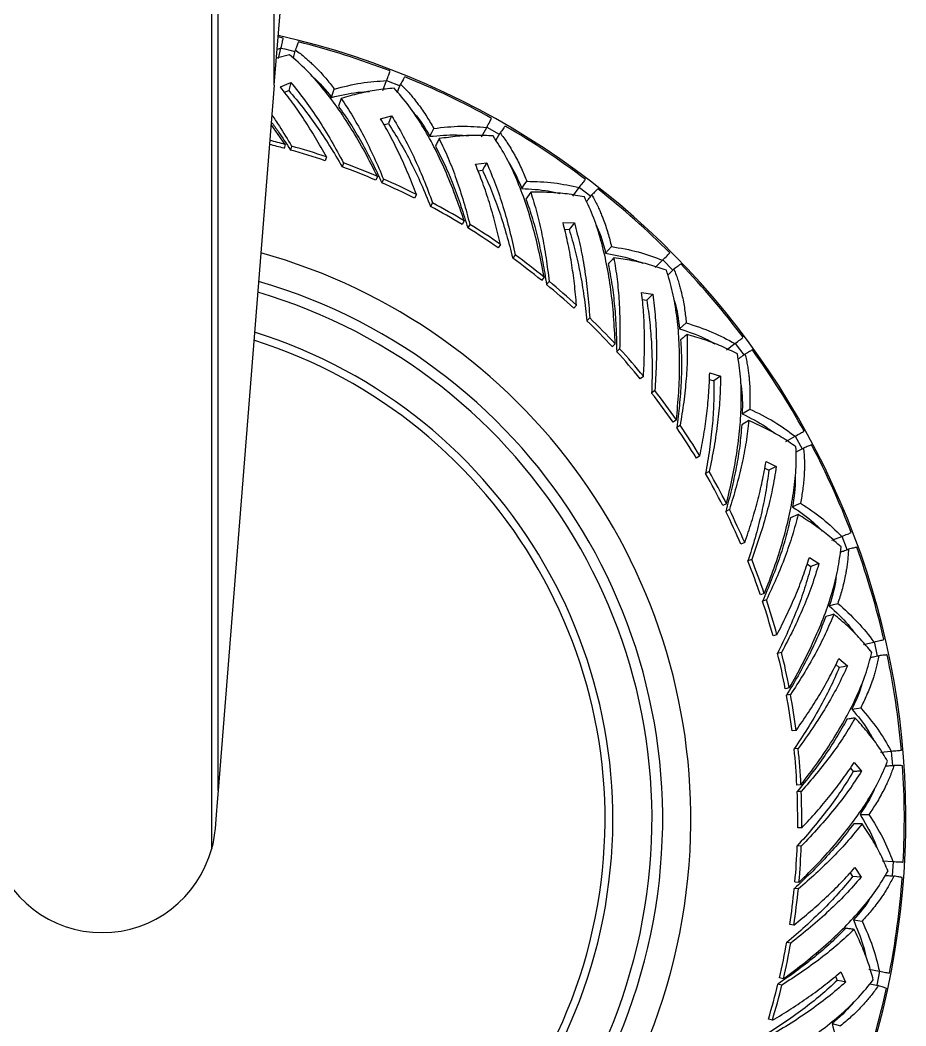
# Model space of a CAD drawing. Header units: millimetres. Extents: x 0 to 597, y 0 to 420.
# Drawn here: x 418.37 to 431.41, y 248.71 to 263.53 of the extents above; entities that cross this region are included whole.
import ezdxf

# ---------------------------------------------------------------- set-up
doc = ezdxf.new("R2010")
doc.units = ezdxf.units.MM

msp = doc.modelspace()

# ---------------------------------------------------------------- linework, layer by layer
at = {"color": 7, "linetype": 'Continuous', "lineweight": 25}
for p, q in [((421.186, 251.329), (421.186, 265.421)), ((421.28, 252.179), (421.28, 265.421)), ((422.107, 262.571), (422.107, 265.421)), ((422.107, 262.571), (422.202, 263.755)), ((422.24, 263.261), (422.164, 263.279)), ((422.15, 263.099), (422.206, 263.113)), ((422.17, 262.961), (422.206, 263.113)), ((422.331, 263.018), (422.139, 262.969)), ((423.705, 262.49), (423.761, 262.636)), ((423.762, 262.639), (423.959, 262.561)), ((422.107, 262.571), (421.28, 252.179)), ((422.197, 262.545), (422.351, 262.61)), ((422.258, 262.465), (422.32, 262.489)), ((423.092, 262.375), (423.053, 262.258)), ((423.673, 262.075), (423.834, 262.118)), ((422.268, 261.697), (422.061, 261.99)), ((423.722, 261.987), (423.787, 262.003)), ((425.159, 261.811), (425.235, 261.947)), ((425.236, 261.951), (425.421, 261.846)), ((422.268, 261.697), (422.252, 261.639)), ((422.362, 261.671), (422.346, 261.614)), ((422.874, 261.513), (422.855, 261.456)), ((423.127, 261.423), (423.106, 261.367)), ((425.07, 261.404), (425.235, 261.424)), ((425.106, 261.31), (425.172, 261.317)), ((423.626, 261.225), (423.602, 261.17)), ((423.715, 261.187), (423.691, 261.132)), ((426.504, 260.936), (426.598, 261.06)), ((426.6, 261.063), (426.768, 260.934)), ((424.2, 260.958), (424.173, 260.905)), ((425.883, 260.994), (425.813, 260.892)), ((424.438, 260.835), (424.41, 260.782)), ((424.904, 260.569), (424.873, 260.518)), ((424.987, 260.519), (424.956, 260.468)), ((426.359, 260.545), (426.526, 260.542)), ((426.382, 260.448), (426.449, 260.444)), ((425.436, 260.225), (425.402, 260.176)), ((426.986, 260.096), (427.072, 260.193)), ((425.655, 260.07), (425.619, 260.021)), ((427.714, 259.882), (427.825, 259.992)), ((427.827, 259.995), (427.976, 259.844)), ((426.079, 259.742), (426.041, 259.695)), ((426.154, 259.68), (426.116, 259.634)), ((427.516, 259.515), (427.681, 259.489)), ((427.526, 259.415), (427.591, 259.403)), ((426.558, 259.327), (426.517, 259.283)), ((426.753, 259.142), (426.711, 259.099)), ((427.127, 258.759), (427.084, 258.718)), ((427.193, 258.687), (427.149, 258.647)), ((428.766, 258.67), (428.891, 258.764)), ((428.894, 258.766), (429.02, 258.596)), ((427.544, 258.281), (427.497, 258.243)), ((428.515, 258.234), (428.578, 258.213)), ((428.519, 258.334), (428.679, 258.285)), ((427.711, 258.071), (427.664, 258.035)), ((428.029, 257.639), (427.98, 257.605)), ((429.095, 257.629), (428.991, 257.565)), ((428.084, 257.559), (428.034, 257.526)), ((429.639, 257.323), (429.776, 257.399)), ((429.779, 257.401), (429.88, 257.214)), ((428.375, 257.108), (428.323, 257.077)), ((429.348, 257.025), (429.499, 256.955)), ((428.511, 256.878), (428.459, 256.848)), ((429.329, 256.927), (429.389, 256.897)), ((429.499, 256.955), (429.389, 256.897)), ((428.766, 256.405), (428.712, 256.378)), ((428.809, 256.319), (428.755, 256.292)), ((429.82, 256.247), (429.708, 256.198)), ((429.034, 255.832), (428.979, 255.808)), ((430.316, 255.868), (430.462, 255.924)), ((429.137, 255.584), (429.081, 255.562)), ((429.986, 255.614), (430.126, 255.523)), ((430.126, 255.523), (430.009, 255.481)), ((429.954, 255.519), (430.009, 255.481)), ((429.323, 255.081), (429.267, 255.062)), ((429.354, 254.989), (429.297, 254.97)), ((429.509, 254.475), (429.452, 254.46)), ((430.784, 254.333), (430.936, 254.368)), ((429.577, 254.216), (429.519, 254.201)), ((430.422, 254.127), (430.548, 254.018)), ((430.377, 254.038), (430.426, 253.993)), ((429.691, 253.692), (429.633, 253.68)), ((429.709, 253.596), (429.65, 253.586)), ((429.791, 253.066), (429.732, 253.059)), ((429.822, 252.8), (429.762, 252.794)), ((431.034, 252.748), (431.19, 252.762)), ((430.647, 252.594), (430.756, 252.468)), ((430.59, 252.512), (430.632, 252.46)), ((429.863, 252.265), (429.803, 252.262)), ((429.867, 252.168), (429.807, 252.165)), ((429.874, 251.631), (429.815, 251.632)), ((429.868, 251.363), (429.808, 251.366)), ((431.061, 251.144), (431.217, 251.135)), ((431.22, 251.135), (431.207, 250.923)), ((430.588, 250.971), (430.623, 250.915)), ((430.656, 251.045), (430.747, 250.905)), ((429.833, 250.828), (429.774, 250.833)), ((429.824, 250.731), (429.765, 250.737)), ((429.757, 250.199), (429.698, 250.208)), ((429.713, 249.934), (429.654, 249.945)), ((430.449, 249.51), (430.52, 249.359)), ((430.864, 249.551), (431.017, 249.521)), ((431.021, 249.52), (430.978, 249.313)), ((429.582, 249.315), (429.524, 249.329)), ((429.605, 249.409), (429.546, 249.423)), ((430.372, 249.446), (430.398, 249.385)), ((429.442, 248.797), (429.384, 248.814)), ((430.32, 248.75), (430.446, 248.715))]:
    msp.add_line(p, q, dxfattribs=at)
at = {"color": 7, "linetype": 'Continuous', "lineweight": 25, "flags": 128}
for points in [[(422.206, 263.116), (422.263, 263.103), (422.412, 263.067)], [(422.351, 262.61), (422.335, 262.549), (422.32, 262.489)], [(422.952, 262.389), (422.972, 262.451), (422.991, 262.513)], [(423.921, 262.466), (423.938, 262.51), (423.968, 262.583)], [(423.834, 262.118), (423.811, 262.06), (423.787, 262.003)], [(424.399, 261.816), (424.427, 261.874), (424.456, 261.933)], [(425.369, 261.757), (425.393, 261.797), (425.432, 261.866)], [(425.235, 261.424), (425.204, 261.37), (425.172, 261.317)], [(425.753, 261.046), (425.789, 261.1), (425.825, 261.155)], [(426.526, 260.542), (426.487, 260.493), (426.449, 260.444)], [(427.902, 259.772), (427.935, 259.805), (427.992, 259.86)], [(427.681, 259.489), (427.636, 259.446), (427.591, 259.403)], [(428.074, 258.983), (428.124, 259.025), (428.174, 259.068)], [(428.679, 258.285), (428.628, 258.249), (428.578, 258.213)], [(428.998, 257.73), (429.053, 257.765), (429.108, 257.8)], [(429.789, 257.166), (429.83, 257.188), (429.9, 257.225)], [(429.738, 256.36), (429.797, 256.387), (429.856, 256.414)], [(430.466, 255.926), (430.527, 255.762), (430.539, 255.727)], [(430.28, 254.901), (430.342, 254.919), (430.405, 254.938)], [(430.346, 254.777), (430.287, 254.761), (430.227, 254.744)], [(430.94, 254.369), (430.966, 254.256), (430.986, 254.162)], [(430.548, 254.018), (430.487, 254.005), (430.426, 253.993)], [(430.613, 253.38), (430.678, 253.39), (430.742, 253.399)], [(431.193, 252.762), (431.198, 252.704), (431.21, 252.551)], [(421.28, 252.179), (421.266, 252.01), (421.252, 251.824), (421.236, 251.622)], [(430.732, 251.828), (430.797, 251.829), (430.862, 251.829)], [(430.762, 251.691), (430.7, 251.691), (430.639, 251.692)], [(430.747, 250.905), (430.685, 250.91), (430.623, 250.915)], [(430.634, 250.275), (430.698, 250.266), (430.763, 250.257)], [(430.52, 249.359), (430.459, 249.372), (430.398, 249.385)], [(430.878, 249.334), (430.924, 249.324), (431.001, 249.308)]]:
    msp.add_lwpolyline(points, dxfattribs=at)
at = {"color": 7, "linetype": 'Continuous', "lineweight": 25}
for radius, start, end in [(11.833, 176.9553, 77.3499), (11.811, 68.9553, 75.8443), (11.811, 60.9553, 67.8443), (11.811, 52.9553, 59.8443), (10.301, 74.8395, 76.1355), (10.241, 74.8395, 76.0806), (10.241, 71.3153, 74.2991), (10.301, 71.3153, 74.2991), (10.241, 66.8395, 69.8234), (10.301, 66.8395, 69.8234), (10.301, 63.3153, 66.2991), (10.241, 63.3153, 66.2991), (11.811, 44.9553, 51.8443), (10.241, 58.8395, 61.8234), (10.301, 58.8395, 61.8234), (10.241, 55.3153, 58.2991), (10.301, 55.3153, 58.2991), (8.667, 105.6409, 356.9553), (8.667, 356.9553, 74.3591), (10.241, 50.8395, 53.8234), (10.301, 50.8395, 53.8234), (11.811, 36.9553, 43.8443), (8.252, 176.9553, 73.794), (10.301, 47.3153, 50.2991), (10.241, 47.3153, 50.2991), (8.095, 176.9553, 73.565), (10.241, 42.8395, 45.8234), (10.301, 42.8395, 45.8234), (7.518, 176.9553, 72.6384), (7.403, 176.9553, 72.4351), (10.241, 39.3153, 42.2991), (10.301, 39.3153, 42.2991), (11.811, 28.9553, 35.8443), (10.301, 34.8395, 37.8234), (10.241, 34.8395, 37.8234), (10.241, 31.3153, 34.2991), (10.301, 31.3153, 34.2991), (11.811, 20.9553, 27.8443), (10.301, 26.8395, 29.8234), (10.241, 26.8395, 29.8234), (10.241, 23.3153, 26.2991), (10.301, 23.3153, 26.2991), (11.811, 12.9553, 19.8443), (10.241, 18.8395, 21.8234), (10.301, 18.8395, 21.8234), (10.241, 15.3153, 18.2991), (10.301, 15.3153, 18.2991), (10.241, 10.8395, 13.8234), (10.301, 10.8395, 13.8234), (11.811, 4.9553, 11.8443), (10.301, 7.3153, 10.2991), (10.241, 7.3153, 10.2991), (10.241, 2.8395, 5.8234), (10.301, 2.8395, 5.8234), (11.811, 356.9553, 3.8443), (10.241, 359.3153, 2.2991), (10.301, 359.3153, 2.2991), (1.667, 194.7911, 345.2089), (10.241, 354.8395, 357.8234), (10.301, 354.8395, 357.8234), (11.811, 348.9553, 355.8443), (10.241, 351.3153, 354.2991), (10.301, 351.3153, 354.2991), (10.241, 346.8395, 349.8234), (10.301, 346.8395, 349.8234), (10.241, 343.3153, 346.2991), (10.301, 343.3153, 346.2991), (11.811, 340.9553, 347.8443)]:
    msp.add_arc((419.574, 251.755), radius, start, end, dxfattribs=at)
for points, knots in [([(422.206, 263.113), (422.213, 263.146), (422.229, 263.211), (422.236, 263.245), (422.24, 263.261)], [0, 0, 0, 0, 0.498256, 1, 1, 1, 1]), ([(422.388, 262.967), (422.391, 262.982), (422.402, 263.023), (422.412, 263.063), (422.418, 263.089)], [0, 0, 0, 0, 0.372282, 1, 1, 1, 1]), ([(422.463, 263.207), (422.458, 263.194), (422.447, 263.166), (422.428, 263.115), (422.418, 263.089)], [0, 0, 0, 0, 0.5003673, 1, 1, 1, 1]), ([(422.418, 263.089), (422.443, 263.071), (422.49, 263.036), (422.557, 262.981), (422.616, 262.929), (422.669, 262.88), (422.752, 262.798), (422.861, 262.68), (422.95, 262.567), (422.991, 262.513)], [0, 0, 0, 0, 0.120104, 0.230144, 0.330171, 0.420239, 0.5004, 0.764721, 1, 1, 1, 1]), ([(423.626, 261.225), (423.565, 261.347), (423.442, 261.59), (423.244, 261.932), (423.035, 262.25), (422.815, 262.538), (422.582, 262.801), (422.415, 262.945), (422.331, 263.018)], [0, 0, 0, 0, 0.16604, 0.333055, 0.499182, 0.663302, 0.828993, 1, 1, 1, 1]), ([(422.653, 262.711), (422.661, 262.705), (422.768, 262.618), (422.864, 262.499), (422.952, 262.389)], [0, 0, 0, 0, 0.073594, 1, 1, 1, 1]), ([(422.991, 262.513), (423.124, 262.547), (423.388, 262.614), (423.637, 262.629), (423.761, 262.636)], [0, 0, 0, 0, 0.499578, 1, 1, 1, 1]), ([(423.761, 262.636), (423.773, 262.667), (423.797, 262.73), (423.809, 262.762), (423.816, 262.778)], [0, 0, 0, 0, 0.498257, 1, 1, 1, 1]), ([(424.028, 262.694), (424.021, 262.681), (424.008, 262.655), (423.981, 262.607), (423.968, 262.583)], [0, 0, 0, 0, 0.5003701, 1, 1, 1, 1]), ([(422.874, 261.513), (422.822, 261.607), (422.717, 261.795), (422.55, 262.061), (422.378, 262.314), (422.257, 262.468), (422.197, 262.545)], [0, 0, 0, 0, 0.249912, 0.499814, 0.74999, 1, 1, 1, 1]), ([(422.32, 262.489), (422.392, 262.406), (422.532, 262.242), (422.732, 261.967), (422.924, 261.678), (423.046, 261.471), (423.106, 261.367)], [0, 0, 0, 0, 0.255035, 0.499995, 0.749998, 1, 1, 1, 1]), ([(422.351, 262.61), (422.422, 262.522), (422.562, 262.349), (422.76, 262.058), (422.949, 261.752), (423.068, 261.533), (423.127, 261.423)], [0, 0, 0, 0, 0.255314, 0.500298, 0.750159, 1, 1, 1, 1]), ([(423.872, 262.525), (423.786, 262.517), (423.617, 262.501), (423.356, 262.45), (423.179, 262.4), (423.092, 262.375)], [0, 0, 0, 0, 0.339373, 0.672331, 1, 1, 1, 1]), ([(424.904, 260.569), (424.861, 260.698), (424.773, 260.956), (424.624, 261.322), (424.462, 261.666), (424.284, 261.982), (424.09, 262.275), (423.945, 262.441), (423.872, 262.525)], [0, 0, 0, 0, 0.16604, 0.333057, 0.499185, 0.663302, 0.828996, 1, 1, 1, 1]), ([(423.968, 262.583), (423.99, 262.561), (424.032, 262.52), (424.09, 262.457), (424.142, 262.397), (424.187, 262.341), (424.258, 262.248), (424.35, 262.116), (424.422, 261.992), (424.456, 261.933)], [0, 0, 0, 0, 0.120103, 0.230142, 0.330168, 0.420237, 0.500396, 0.764722, 1, 1, 1, 1]), ([(422.952, 262.389), (423.082, 262.42), (423.273, 262.465), (423.453, 262.474), (423.511, 262.476)], [0, 0, 0, 0, 0.677842, 1, 1, 1, 1]), ([(423.092, 262.375), (423.15, 262.287), (423.266, 262.112), (423.427, 261.818), (423.578, 261.511), (423.67, 261.293), (423.715, 261.187)], [0, 0, 0, 0, 0.250632, 0.50017, 0.755314, 1, 1, 1, 1]), ([(423.053, 262.258), (423.112, 262.175), (423.229, 262.008), (423.393, 261.73), (423.548, 261.439), (423.644, 261.233), (423.691, 261.132)], [0, 0, 0, 0, 0.2504466, 0.4999984, 0.7552565, 1, 1, 1, 1]), ([(422.072, 262.128), (422.109, 262.075), (422.209, 261.929), (422.303, 261.771), (422.362, 261.671)], [0, 0, 0, 0, 0.3685591, 1, 1, 1, 1]), ([(424.2, 260.958), (424.161, 261.059), (424.083, 261.26), (423.956, 261.546), (423.82, 261.821), (423.722, 261.99), (423.673, 262.075)], [0, 0, 0, 0, 0.249918, 0.499812, 0.749984, 1, 1, 1, 1]), ([(423.834, 262.118), (423.893, 262.02), (424.008, 261.83), (424.163, 261.514), (424.308, 261.185), (424.395, 260.952), (424.438, 260.835)], [0, 0, 0, 0, 0.255316, 0.500305, 0.750165, 1, 1, 1, 1]), ([(424.148, 262.176), (424.155, 262.169), (424.249, 262.068), (424.327, 261.937), (424.399, 261.816)], [0, 0, 0, 0, 0.073594, 1, 1, 1, 1]), ([(425.235, 261.947), (425.251, 261.977), (425.284, 262.036), (425.3, 262.066), (425.308, 262.081)], [0, 0, 0, 0, 0.498252, 1, 1, 1, 1]), ([(422.064, 262.027), (422.097, 261.982), (422.194, 261.85), (422.285, 261.708), (422.346, 261.614)], [0, 0, 0, 0, 0.341851, 1, 1, 1, 1]), ([(423.787, 262.003), (423.846, 261.91), (423.963, 261.728), (424.123, 261.428), (424.272, 261.115), (424.364, 260.893), (424.41, 260.782)], [0, 0, 0, 0, 0.255033, 0.499997, 0.750002, 1, 1, 1, 1]), ([(424.456, 261.933), (424.591, 261.948), (424.862, 261.977), (425.11, 261.957), (425.235, 261.947)], [0, 0, 0, 0, 0.499577, 1, 1, 1, 1]), ([(425.508, 261.967), (425.499, 261.956), (425.481, 261.932), (425.449, 261.888), (425.432, 261.866)], [0, 0, 0, 0, 0.50037, 1, 1, 1, 1]), ([(424.399, 261.816), (424.532, 261.828), (424.728, 261.846), (424.907, 261.829), (424.965, 261.824)], [0, 0, 0, 0, 0.677841, 1, 1, 1, 1]), ([(424.535, 261.782), (424.526, 261.764), (424.508, 261.727), (424.49, 261.69), (424.481, 261.672)], [0, 0, 0, 0, 0.500015, 1, 1, 1, 1]), ([(425.329, 261.822), (425.243, 261.826), (425.074, 261.834), (424.808, 261.82), (424.626, 261.795), (424.535, 261.782)], [0, 0, 0, 0, 0.339375, 0.672337, 1, 1, 1, 1]), ([(424.535, 261.782), (424.581, 261.687), (424.671, 261.497), (424.79, 261.184), (424.897, 260.859), (424.957, 260.631), (424.987, 260.519)], [0, 0, 0, 0, 0.250638, 0.500168, 0.755314, 1, 1, 1, 1]), ([(426.079, 259.742), (426.054, 259.875), (426.003, 260.143), (425.907, 260.526), (425.794, 260.889), (425.662, 261.227), (425.51, 261.544), (425.39, 261.728), (425.329, 261.822)], [0, 0, 0, 0, 0.166038, 0.333058, 0.499182, 0.663301, 0.828994, 1, 1, 1, 1]), ([(425.432, 261.866), (425.451, 261.842), (425.487, 261.795), (425.536, 261.724), (425.578, 261.658), (425.615, 261.596), (425.673, 261.494), (425.745, 261.351), (425.799, 261.218), (425.825, 261.155)], [0, 0, 0, 0, 0.120103, 0.230142, 0.33017, 0.420235, 0.500398, 0.764727, 1, 1, 1, 1]), ([(424.481, 261.672), (424.527, 261.581), (424.62, 261.4), (424.744, 261.102), (424.857, 260.792), (424.923, 260.574), (424.956, 260.468)], [0, 0, 0, 0, 0.250456, 0.500004, 0.75526, 1, 1, 1, 1]), ([(425.436, 260.225), (425.411, 260.33), (425.362, 260.54), (425.276, 260.841), (425.18, 261.132), (425.106, 261.313), (425.07, 261.404)], [0, 0, 0, 0, 0.249913, 0.499816, 0.749981, 1, 1, 1, 1]), ([(425.172, 261.317), (425.218, 261.217), (425.308, 261.02), (425.425, 260.701), (425.529, 260.37), (425.589, 260.138), (425.619, 260.021)], [0, 0, 0, 0, 0.255038, 0.499997, 0.749996, 1, 1, 1, 1]), ([(425.235, 261.424), (425.28, 261.319), (425.367, 261.115), (425.477, 260.781), (425.574, 260.435), (425.628, 260.191), (425.655, 260.07)], [0, 0, 0, 0, 0.255316, 0.500299, 0.750156, 1, 1, 1, 1]), ([(425.554, 261.438), (425.56, 261.43), (425.639, 261.316), (425.698, 261.176), (425.753, 261.046)], [0, 0, 0, 0, 0.073606, 1, 1, 1, 1]), ([(425.825, 261.155), (425.961, 261.15), (426.234, 261.142), (426.476, 261.088), (426.598, 261.06)], [0, 0, 0, 0, 0.499579, 1, 1, 1, 1]), ([(426.598, 261.06), (426.618, 261.087), (426.659, 261.141), (426.679, 261.168), (426.69, 261.182)], [0, 0, 0, 0, 0.498254, 1, 1, 1, 1]), ([(425.753, 261.046), (425.886, 261.04), (426.082, 261.03), (426.257, 260.989), (426.314, 260.976)], [0, 0, 0, 0, 0.677841, 1, 1, 1, 1]), ([(426.871, 261.042), (426.861, 261.032), (426.84, 261.011), (426.802, 260.972), (426.782, 260.952)], [0, 0, 0, 0, 0.500373, 1, 1, 1, 1]), ([(425.813, 260.892), (425.847, 260.796), (425.913, 260.604), (425.995, 260.291), (426.063, 259.968), (426.099, 259.744), (426.116, 259.634)], [0, 0, 0, 0, 0.250447, 0.499991, 0.755247, 1, 1, 1, 1]), ([(425.883, 260.994), (425.914, 260.894), (425.977, 260.693), (426.051, 260.367), (426.112, 260.03), (426.14, 259.795), (426.154, 259.68)], [0, 0, 0, 0, 0.250634, 0.500178, 0.755309, 1, 1, 1, 1]), ([(426.674, 260.923), (426.59, 260.939), (426.423, 260.971), (426.158, 260.993), (425.974, 260.994), (425.883, 260.994)], [0, 0, 0, 0, 0.339377, 0.672336, 1, 1, 1, 1]), ([(427.127, 258.759), (427.121, 258.895), (427.108, 259.167), (427.066, 259.559), (427.005, 259.935), (426.921, 260.288), (426.815, 260.622), (426.721, 260.822), (426.674, 260.923)], [0, 0, 0, 0, 0.166041, 0.333058, 0.499183, 0.663301, 0.828995, 1, 1, 1, 1]), ([(426.705, 260.853), (426.714, 260.865), (426.74, 260.898), (426.766, 260.931), (426.782, 260.952)], [0, 0, 0, 0, 0.372279, 1, 1, 1, 1]), ([(426.782, 260.952), (426.798, 260.926), (426.827, 260.874), (426.865, 260.798), (426.898, 260.726), (426.926, 260.659), (426.969, 260.55), (427.021, 260.399), (427.056, 260.259), (427.072, 260.193)], [0, 0, 0, 0, 0.120103, 0.230142, 0.330177, 0.420243, 0.500397, 0.764727, 1, 1, 1, 1]), ([(426.558, 259.327), (426.548, 259.434), (426.529, 259.649), (426.485, 259.959), (426.43, 260.261), (426.383, 260.45), (426.359, 260.545)], [0, 0, 0, 0, 0.249916, 0.499815, 0.749981, 1, 1, 1, 1]), ([(426.449, 260.444), (426.48, 260.339), (426.542, 260.132), (426.613, 259.8), (426.671, 259.458), (426.697, 259.219), (426.711, 259.099)], [0, 0, 0, 0, 0.255035, 0.49999, 0.749996, 1, 1, 1, 1]), ([(426.526, 260.542), (426.555, 260.432), (426.613, 260.217), (426.676, 259.871), (426.724, 259.515), (426.743, 259.267), (426.753, 259.142)], [0, 0, 0, 0, 0.255312, 0.5003, 0.75016, 1, 1, 1, 1]), ([(426.843, 260.511), (426.848, 260.502), (426.911, 260.379), (426.95, 260.232), (426.986, 260.096)], [0, 0, 0, 0, 0.073592, 1, 1, 1, 1]), ([(427.072, 260.193), (427.206, 260.17), (427.475, 260.123), (427.708, 260.036), (427.825, 259.992)], [0, 0, 0, 0, 0.4995777, 1, 1, 1, 1]), ([(426.986, 260.096), (427.116, 260.071), (427.309, 260.034), (427.478, 259.969), (427.532, 259.948)], [0, 0, 0, 0, 0.6778381, 1, 1, 1, 1]), ([(427.107, 260.026), (427.093, 260.011), (427.066, 259.981), (427.038, 259.95), (427.024, 259.935)], [0, 0, 0, 0, 0.500003, 1, 1, 1, 1]), ([(427.107, 260.026), (427.125, 259.922), (427.159, 259.715), (427.187, 259.381), (427.2, 259.039), (427.195, 258.803), (427.193, 258.687)], [0, 0, 0, 0, 0.2506413, 0.5001754, 0.7553108, 1, 1, 1, 1]), ([(427.881, 259.846), (427.8, 259.873), (427.639, 259.928), (427.38, 259.987), (427.198, 260.013), (427.107, 260.026)], [0, 0, 0, 0, 0.339376, 0.672332, 1, 1, 1, 1]), ([(427.825, 259.992), (427.849, 260.016), (427.896, 260.064), (427.92, 260.088), (427.933, 260.1)], [0, 0, 0, 0, 0.498254, 1, 1, 1, 1]), ([(427.024, 259.935), (427.044, 259.835), (427.083, 259.635), (427.12, 259.314), (427.143, 258.985), (427.147, 258.758), (427.149, 258.647)], [0, 0, 0, 0, 0.250453, 0.499997, 0.755252, 1, 1, 1, 1]), ([(428.029, 257.639), (428.041, 257.775), (428.067, 258.046), (428.079, 258.441), (428.071, 258.821), (428.037, 259.182), (427.979, 259.528), (427.914, 259.739), (427.881, 259.846)], [0, 0, 0, 0, 0.166042, 0.333057, 0.499186, 0.663303, 0.828995, 1, 1, 1, 1]), ([(428.093, 259.936), (428.081, 259.927), (428.058, 259.91), (428.014, 259.876), (427.992, 259.86)], [0, 0, 0, 0, 0.500371, 1, 1, 1, 1]), ([(427.992, 259.86), (428.004, 259.831), (428.025, 259.776), (428.053, 259.695), (428.075, 259.619), (428.094, 259.55), (428.121, 259.435), (428.151, 259.278), (428.166, 259.135), (428.174, 259.068)], [0, 0, 0, 0, 0.120104, 0.230144, 0.330176, 0.420237, 0.500405, 0.764722, 1, 1, 1, 1]), ([(427.544, 258.281), (427.549, 258.389), (427.56, 258.604), (427.56, 258.918), (427.548, 259.224), (427.527, 259.418), (427.516, 259.515)], [0, 0, 0, 0, 0.249923, 0.499821, 0.74999, 1, 1, 1, 1]), ([(427.591, 259.403), (427.608, 259.294), (427.64, 259.081), (427.664, 258.742), (427.674, 258.395), (427.667, 258.155), (427.664, 258.035)], [0, 0, 0, 0, 0.255039, 0.499998, 0.75, 1, 1, 1, 1]), ([(427.681, 259.489), (427.695, 259.376), (427.722, 259.155), (427.736, 258.804), (427.734, 258.445), (427.719, 258.196), (427.711, 258.071)], [0, 0, 0, 0, 0.255317, 0.5003, 0.750157, 1, 1, 1, 1]), ([(427.991, 259.415), (427.995, 259.405), (428.04, 259.274), (428.058, 259.123), (428.074, 258.983)], [0, 0, 0, 0, 0.07359, 1, 1, 1, 1]), ([(428.074, 258.983), (428.2, 258.94), (428.386, 258.877), (428.544, 258.789), (428.595, 258.761)], [0, 0, 0, 0, 0.67784, 1, 1, 1, 1]), ([(428.174, 259.068), (428.303, 259.026), (428.563, 258.942), (428.782, 258.823), (428.891, 258.764)], [0, 0, 0, 0, 0.4995782, 1, 1, 1, 1]), ([(428.09, 258.819), (428.096, 258.717), (428.107, 258.514), (428.099, 258.191), (428.076, 257.862), (428.048, 257.636), (428.034, 257.526)], [0, 0, 0, 0, 0.250453, 0.499996, 0.755251, 1, 1, 1, 1]), ([(428.185, 258.897), (428.188, 258.792), (428.193, 258.582), (428.174, 258.248), (428.14, 257.907), (428.102, 257.674), (428.084, 257.559)], [0, 0, 0, 0, 0.250636, 0.500178, 0.755307, 1, 1, 1, 1]), ([(428.185, 258.897), (428.169, 258.884), (428.138, 258.858), (428.106, 258.832), (428.09, 258.819)], [0, 0, 0, 0, 0.500006, 1, 1, 1, 1]), ([(428.926, 258.611), (428.849, 258.65), (428.698, 258.726), (428.449, 258.821), (428.273, 258.872), (428.185, 258.897)], [0, 0, 0, 0, 0.339376, 0.672335, 1, 1, 1, 1]), ([(428.891, 258.764), (428.918, 258.784), (428.972, 258.825), (428.999, 258.845), (429.013, 258.855)], [0, 0, 0, 0, 0.498255, 1, 1, 1, 1]), ([(429.149, 258.671), (429.136, 258.664), (429.11, 258.65), (429.062, 258.623), (429.038, 258.609)], [0, 0, 0, 0, 0.500367, 1, 1, 1, 1]), ([(428.766, 256.405), (428.797, 256.538), (428.86, 256.803), (428.927, 257.192), (428.971, 257.57), (428.988, 257.932), (428.979, 258.283), (428.944, 258.5), (428.926, 258.611)], [0, 0, 0, 0, 0.16604, 0.333057, 0.499187, 0.663302, 0.828992, 1, 1, 1, 1]), ([(428.936, 258.535), (428.949, 258.544), (428.983, 258.569), (429.017, 258.594), (429.038, 258.609)], [0, 0, 0, 0, 0.372351, 1, 1, 1, 1]), ([(429.038, 258.609), (429.046, 258.579), (429.059, 258.522), (429.075, 258.438), (429.087, 258.36), (429.096, 258.288), (429.107, 258.171), (429.115, 258.011), (429.11, 257.867), (429.108, 257.8)], [0, 0, 0, 0, 0.120098, 0.230143, 0.330167, 0.420238, 0.500402, 0.764723, 1, 1, 1, 1]), ([(428.375, 257.108), (428.395, 257.214), (428.435, 257.426), (428.479, 257.737), (428.509, 258.041), (428.516, 258.237), (428.519, 258.334)], [0, 0, 0, 0, 0.249916, 0.499822, 0.749986, 1, 1, 1, 1]), ([(428.578, 258.213), (428.579, 258.103), (428.581, 257.887), (428.558, 257.548), (428.519, 257.203), (428.479, 256.966), (428.459, 256.848)], [0, 0, 0, 0, 0.2550347, 0.4999936, 0.750002, 1, 1, 1, 1]), ([(428.679, 258.285), (428.677, 258.172), (428.673, 257.949), (428.638, 257.599), (428.586, 257.244), (428.536, 257), (428.511, 256.878)], [0, 0, 0, 0, 0.255316, 0.500302, 0.750156, 1, 1, 1, 1]), ([(428.976, 258.169), (428.978, 258.159), (429.004, 258.023), (429.001, 257.871), (428.998, 257.73)], [0, 0, 0, 0, 0.073594, 1, 1, 1, 1]), ([(429.108, 257.8), (429.23, 257.74), (429.476, 257.621), (429.676, 257.473), (429.776, 257.399)], [0, 0, 0, 0, 0.499573, 1, 1, 1, 1]), ([(429.095, 257.629), (429.083, 257.525), (429.059, 257.316), (428.994, 256.987), (428.912, 256.655), (428.843, 256.429), (428.809, 256.319)], [0, 0, 0, 0, 0.250635, 0.500176, 0.755312, 1, 1, 1, 1]), ([(428.998, 257.73), (429.117, 257.67), (429.292, 257.581), (429.436, 257.472), (429.482, 257.437)], [0, 0, 0, 0, 0.67784, 1, 1, 1, 1]), ([(429.789, 257.243), (429.719, 257.292), (429.579, 257.388), (429.346, 257.517), (429.179, 257.592), (429.095, 257.629)], [0, 0, 0, 0, 0.3393751, 0.6723346, 1, 1, 1, 1]), ([(428.991, 257.565), (428.982, 257.463), (428.965, 257.26), (428.912, 256.942), (428.843, 256.619), (428.784, 256.399), (428.755, 256.292)], [0, 0, 0, 0, 0.2504538, 0.5000013, 0.7552522, 1, 1, 1, 1]), ([(429.776, 257.399), (429.805, 257.415), (429.864, 257.448), (429.894, 257.464), (429.909, 257.473)], [0, 0, 0, 0, 0.498257, 1, 1, 1, 1]), ([(429.323, 255.081), (429.373, 255.208), (429.472, 255.462), (429.593, 255.837), (429.689, 256.205), (429.757, 256.562), (429.796, 256.91), (429.791, 257.131), (429.789, 257.243)], [0, 0, 0, 0, 0.16604, 0.333055, 0.499184, 0.663299, 0.828993, 1, 1, 1, 1]), ([(429.9, 257.225), (429.903, 257.195), (429.909, 257.136), (429.913, 257.05), (429.914, 256.971), (429.913, 256.899), (429.907, 256.782), (429.893, 256.623), (429.868, 256.481), (429.856, 256.414)], [0, 0, 0, 0, 0.120104, 0.230146, 0.33017, 0.420246, 0.500406, 0.764722, 1, 1, 1, 1]), ([(430.018, 257.271), (430.004, 257.266), (429.977, 257.255), (429.926, 257.235), (429.9, 257.225)], [0, 0, 0, 0, 0.500372, 1, 1, 1, 1]), ([(429.034, 255.832), (429.069, 255.934), (429.138, 256.137), (429.225, 256.439), (429.297, 256.737), (429.331, 256.929), (429.348, 257.025)], [0, 0, 0, 0, 0.2499184, 0.499811, 0.7499859, 1, 1, 1, 1]), ([(429.389, 256.897), (429.375, 256.788), (429.347, 256.574), (429.277, 256.241), (429.19, 255.905), (429.118, 255.676), (429.081, 255.562)], [0, 0, 0, 0, 0.255035, 0.499996, 0.749999, 1, 1, 1, 1]), ([(429.499, 256.955), (429.481, 256.843), (429.447, 256.623), (429.363, 256.281), (429.262, 255.936), (429.179, 255.701), (429.137, 255.584)], [0, 0, 0, 0, 0.255321, 0.500302, 0.750156, 1, 1, 1, 1]), ([(429.777, 256.798), (429.777, 256.788), (429.784, 256.65), (429.76, 256.499), (429.738, 256.36)], [0, 0, 0, 0, 0.073594, 1, 1, 1, 1]), ([(429.856, 256.414), (429.969, 256.338), (430.196, 256.186), (430.373, 256.012), (430.462, 255.924)], [0, 0, 0, 0, 0.4995767, 1, 1, 1, 1]), ([(429.738, 256.36), (429.847, 256.284), (430.008, 256.172), (430.136, 256.044), (430.177, 256.003)], [0, 0, 0, 0, 0.677838, 1, 1, 1, 1]), ([(429.708, 256.198), (429.685, 256.098), (429.64, 255.9), (429.543, 255.592), (429.43, 255.282), (429.341, 255.072), (429.297, 254.97)], [0, 0, 0, 0, 0.250452, 0.500001, 0.755257, 1, 1, 1, 1]), ([(429.82, 256.247), (429.794, 256.145), (429.741, 255.942), (429.631, 255.625), (429.504, 255.308), (429.403, 255.094), (429.354, 254.989)], [0, 0, 0, 0, 0.250635, 0.500168, 0.755306, 1, 1, 1, 1]), ([(430.454, 255.768), (430.391, 255.826), (430.266, 255.941), (430.053, 256.101), (429.898, 256.198), (429.82, 256.247)], [0, 0, 0, 0, 0.339379, 0.672333, 1, 1, 1, 1]), ([(430.462, 255.924), (430.494, 255.936), (430.557, 255.96), (430.588, 255.973), (430.604, 255.979)], [0, 0, 0, 0, 0.498255, 1, 1, 1, 1]), ([(429.691, 253.692), (429.758, 253.81), (429.891, 254.048), (430.063, 254.403), (430.21, 254.754), (430.326, 255.098), (430.414, 255.438), (430.44, 255.656), (430.454, 255.768)], [0, 0, 0, 0, 0.166042, 0.333057, 0.499187, 0.663305, 0.828992, 1, 1, 1, 1]), ([(430.561, 255.735), (430.56, 255.704), (430.557, 255.645), (430.549, 255.56), (430.539, 255.481), (430.528, 255.41), (430.506, 255.295), (430.47, 255.139), (430.426, 255.002), (430.405, 254.938)], [0, 0, 0, 0, 0.120106, 0.230145, 0.330169, 0.420241, 0.500403, 0.764729, 1, 1, 1, 1]), ([(430.443, 255.692), (430.457, 255.697), (430.497, 255.712), (430.536, 255.726), (430.561, 255.735)], [0, 0, 0, 0, 0.372337, 1, 1, 1, 1]), ([(430.684, 255.764), (430.67, 255.761), (430.642, 255.754), (430.588, 255.741), (430.561, 255.735)], [0, 0, 0, 0, 0.5003716, 1, 1, 1, 1]), ([(429.509, 254.475), (429.558, 254.571), (429.655, 254.764), (429.783, 255.05), (429.896, 255.335), (429.956, 255.521), (429.986, 255.614)], [0, 0, 0, 0, 0.249912, 0.49982, 0.749988, 1, 1, 1, 1]), ([(430.126, 255.523), (430.093, 255.414), (430.028, 255.201), (429.898, 254.875), (429.75, 254.547), (429.635, 254.326), (429.577, 254.216)], [0, 0, 0, 0, 0.255314, 0.500298, 0.75016, 1, 1, 1, 1]), ([(430.009, 255.481), (429.98, 255.375), (429.923, 255.167), (429.807, 254.847), (429.674, 254.527), (429.571, 254.31), (429.519, 254.201)], [0, 0, 0, 0, 0.255032, 0.499997, 0.749997, 1, 1, 1, 1]), ([(430.379, 255.329), (430.378, 255.319), (430.366, 255.181), (430.321, 255.036), (430.28, 254.901)], [0, 0, 0, 0, 0.0735803, 1, 1, 1, 1]), ([(430.405, 254.938), (430.506, 254.847), (430.709, 254.665), (430.861, 254.467), (430.936, 254.368)], [0, 0, 0, 0, 0.499576, 1, 1, 1, 1]), ([(430.28, 254.901), (430.377, 254.81), (430.522, 254.677), (430.63, 254.533), (430.665, 254.486)], [0, 0, 0, 0, 0.677839, 1, 1, 1, 1]), ([(430.227, 254.744), (430.191, 254.649), (430.119, 254.459), (429.98, 254.167), (429.825, 253.876), (429.708, 253.681), (429.65, 253.586)], [0, 0, 0, 0, 0.2504498, 0.5000016, 0.7552566, 1, 1, 1, 1]), ([(430.346, 254.777), (430.306, 254.68), (430.225, 254.486), (430.072, 254.188), (429.901, 253.891), (429.772, 253.693), (429.709, 253.596)], [0, 0, 0, 0, 0.25064, 0.500173, 0.755314, 1, 1, 1, 1]), ([(430.906, 254.214), (430.852, 254.281), (430.745, 254.412), (430.556, 254.6), (430.416, 254.718), (430.346, 254.777)], [0, 0, 0, 0, 0.339376, 0.672335, 1, 1, 1, 1]), ([(430.936, 254.368), (430.969, 254.376), (431.035, 254.391), (431.068, 254.399), (431.085, 254.403)], [0, 0, 0, 0, 0.498258, 1, 1, 1, 1]), ([(429.863, 252.265), (429.945, 252.373), (430.11, 252.59), (430.33, 252.918), (430.524, 253.245), (430.687, 253.569), (430.821, 253.893), (430.878, 254.106), (430.906, 254.214)], [0, 0, 0, 0, 0.166043, 0.33306, 0.499189, 0.663302, 0.828996, 1, 1, 1, 1]), ([(429.791, 253.066), (429.853, 253.155), (429.976, 253.331), (430.142, 253.598), (430.294, 253.863), (430.379, 254.039), (430.422, 254.127)], [0, 0, 0, 0, 0.249917, 0.499821, 0.749981, 1, 1, 1, 1]), ([(431.008, 254.167), (431.003, 254.137), (430.992, 254.079), (430.972, 253.995), (430.951, 253.919), (430.93, 253.85), (430.893, 253.739), (430.835, 253.59), (430.772, 253.46), (430.742, 253.399)], [0, 0, 0, 0, 0.120096, 0.230139, 0.330173, 0.420244, 0.500398, 0.764723, 1, 1, 1, 1]), ([(430.885, 254.141), (430.9, 254.144), (430.941, 254.153), (430.982, 254.162), (431.008, 254.167)], [0, 0, 0, 0, 0.372345, 1, 1, 1, 1]), ([(431.134, 254.179), (431.12, 254.177), (431.09, 254.175), (431.036, 254.17), (431.008, 254.167)], [0, 0, 0, 0, 0.50037, 1, 1, 1, 1]), ([(430.426, 253.993), (430.382, 253.891), (430.297, 253.693), (430.138, 253.393), (429.962, 253.094), (429.829, 252.894), (429.762, 252.794)], [0, 0, 0, 0, 0.255032, 0.499995, 0.75, 1, 1, 1, 1]), ([(430.548, 254.018), (430.5, 253.915), (430.406, 253.713), (430.232, 253.408), (430.04, 253.104), (429.895, 252.901), (429.822, 252.8)], [0, 0, 0, 0, 0.25532, 0.500306, 0.750162, 1, 1, 1, 1]), ([(430.772, 253.79), (430.769, 253.78), (430.738, 253.646), (430.673, 253.508), (430.613, 253.38)], [0, 0, 0, 0, 0.073592, 1, 1, 1, 1]), ([(430.613, 253.38), (430.698, 253.277), (430.822, 253.125), (430.909, 252.967), (430.937, 252.916)], [0, 0, 0, 0, 0.677832, 1, 1, 1, 1]), ([(430.742, 253.399), (430.83, 253.295), (431.006, 253.087), (431.128, 252.87), (431.19, 252.762)], [0, 0, 0, 0, 0.499581, 1, 1, 1, 1]), ([(430.54, 253.232), (430.49, 253.143), (430.392, 252.965), (430.214, 252.695), (430.02, 252.428), (429.877, 252.252), (429.807, 252.165)], [0, 0, 0, 0, 0.250446, 0.499997, 0.755254, 1, 1, 1, 1]), ([(430.662, 253.249), (430.608, 253.158), (430.501, 252.977), (430.308, 252.703), (430.098, 252.433), (429.943, 252.255), (429.867, 252.168)], [0, 0, 0, 0, 0.250636, 0.500175, 0.755311, 1, 1, 1, 1]), ([(430.662, 253.249), (430.641, 253.246), (430.601, 253.241), (430.56, 253.235), (430.54, 253.232)], [0, 0, 0, 0, 0.499979, 1, 1, 1, 1]), ([(431.138, 252.613), (431.094, 252.687), (431.006, 252.832), (430.845, 253.044), (430.723, 253.181), (430.662, 253.249)], [0, 0, 0, 0, 0.339375, 0.672335, 1, 1, 1, 1]), ([(431.19, 252.762), (431.223, 252.765), (431.291, 252.77), (431.324, 252.773), (431.341, 252.775)], [0, 0, 0, 0, 0.498255, 1, 1, 1, 1]), ([(429.833, 250.828), (429.93, 250.924), (430.124, 251.115), (430.387, 251.41), (430.625, 251.706), (430.831, 252.005), (431.009, 252.307), (431.095, 252.51), (431.138, 252.613)], [0, 0, 0, 0, 0.166044, 0.333056, 0.499188, 0.663305, 0.828994, 1, 1, 1, 1]), ([(429.874, 251.631), (429.948, 251.71), (430.094, 251.868), (430.296, 252.109), (430.483, 252.351), (430.592, 252.513), (430.647, 252.594)], [0, 0, 0, 0, 0.249917, 0.499819, 0.749983, 1, 1, 1, 1]), ([(430.632, 252.46), (430.575, 252.366), (430.462, 252.182), (430.263, 251.907), (430.047, 251.635), (429.888, 251.455), (429.808, 251.366)], [0, 0, 0, 0, 0.2550338, 0.4999923, 0.7499953, 1, 1, 1, 1]), ([(430.756, 252.468), (430.694, 252.373), (430.573, 252.186), (430.358, 251.908), (430.126, 251.634), (429.954, 251.454), (429.868, 251.363)], [0, 0, 0, 0, 0.255317, 0.500305, 0.750161, 1, 1, 1, 1]), ([(430.756, 252.468), (430.735, 252.467), (430.694, 252.464), (430.653, 252.462), (430.632, 252.46)], [0, 0, 0, 0, 0.500006, 1, 1, 1, 1]), ([(431.233, 252.552), (431.223, 252.523), (431.204, 252.467), (431.173, 252.387), (431.142, 252.315), (431.111, 252.249), (431.059, 252.144), (430.981, 252.005), (430.9, 251.885), (430.862, 251.829)], [0, 0, 0, 0, 0.120096, 0.230145, 0.33017, 0.420233, 0.500392, 0.764722, 1, 1, 1, 1]), ([(431.107, 252.544), (431.123, 252.545), (431.164, 252.548), (431.206, 252.55), (431.233, 252.552)], [0, 0, 0, 0, 0.372335, 1, 1, 1, 1]), ([(431.359, 252.546), (431.344, 252.547), (431.315, 252.548), (431.26, 252.551), (431.233, 252.552)], [0, 0, 0, 0, 0.500372, 1, 1, 1, 1]), ([(430.946, 252.212), (430.942, 252.202), (430.893, 252.074), (430.809, 251.946), (430.732, 251.828)], [0, 0, 0, 0, 0.073591, 1, 1, 1, 1]), ([(430.732, 251.828), (430.801, 251.714), (430.903, 251.546), (430.967, 251.378), (430.988, 251.323)], [0, 0, 0, 0, 0.6778357, 1, 1, 1, 1]), ([(430.862, 251.829), (430.935, 251.714), (431.08, 251.483), (431.171, 251.251), (431.217, 251.135)], [0, 0, 0, 0, 0.4995751, 1, 1, 1, 1]), ([(430.639, 251.692), (430.577, 251.61), (430.455, 251.447), (430.242, 251.205), (430.012, 250.968), (429.846, 250.813), (429.765, 250.737)], [0, 0, 0, 0, 0.250449, 0.499997, 0.755247, 1, 1, 1, 1]), ([(430.762, 251.691), (430.696, 251.609), (430.565, 251.444), (430.336, 251.2), (430.09, 250.962), (429.912, 250.807), (429.824, 250.731)], [0, 0, 0, 0, 0.250635, 0.500174, 0.755309, 1, 1, 1, 1]), ([(431.145, 250.996), (431.111, 251.074), (431.044, 251.23), (430.915, 251.463), (430.813, 251.615), (430.762, 251.691)], [0, 0, 0, 0, 0.3393752, 0.6723363, 1, 1, 1, 1]), ([(421.236, 251.622), (421.225, 251.534), (421.213, 251.435), (421.188, 251.339), (421.186, 251.329)], [0, 0, 0, 0, 0.898678, 1, 1, 1, 1]), ([(431.217, 251.135), (431.25, 251.133), (431.318, 251.13), (431.352, 251.128), (431.369, 251.127)], [0, 0, 0, 0, 0.498256, 1, 1, 1, 1]), ([(429.605, 249.409), (429.714, 249.49), (429.932, 249.653), (430.234, 249.908), (430.511, 250.169), (430.757, 250.435), (430.975, 250.71), (431.088, 250.899), (431.145, 250.996)], [0, 0, 0, 0, 0.166039, 0.333056, 0.499186, 0.663301, 0.828992, 1, 1, 1, 1]), ([(429.757, 250.199), (429.841, 250.267), (430.008, 250.403), (430.241, 250.613), (430.46, 250.827), (430.591, 250.972), (430.656, 251.045)], [0, 0, 0, 0, 0.249922, 0.499821, 0.749992, 1, 1, 1, 1]), ([(431.104, 250.931), (431.12, 250.93), (431.162, 250.927), (431.204, 250.924), (431.23, 250.922)], [0, 0, 0, 0, 0.372325, 1, 1, 1, 1]), ([(430.623, 250.915), (430.553, 250.829), (430.416, 250.663), (430.18, 250.418), (429.929, 250.179), (429.746, 250.023), (429.654, 249.945)], [0, 0, 0, 0, 0.255034, 0.499992, 0.749996, 1, 1, 1, 1]), ([(430.747, 250.905), (430.672, 250.819), (430.526, 250.651), (430.274, 250.406), (430.006, 250.167), (429.811, 250.012), (429.713, 249.934)], [0, 0, 0, 0, 0.255318, 0.500298, 0.750157, 1, 1, 1, 1]), ([(431.23, 250.922), (431.217, 250.894), (431.19, 250.842), (431.148, 250.767), (431.107, 250.699), (431.068, 250.639), (431.001, 250.542), (430.904, 250.415), (430.808, 250.308), (430.763, 250.257)], [0, 0, 0, 0, 0.120104, 0.230146, 0.330173, 0.420238, 0.500402, 0.764724, 1, 1, 1, 1]), ([(431.354, 250.899), (431.34, 250.901), (431.311, 250.907), (431.257, 250.917), (431.23, 250.922)], [0, 0, 0, 0, 0.500371, 1, 1, 1, 1]), ([(430.899, 250.625), (430.894, 250.616), (430.827, 250.495), (430.727, 250.381), (430.634, 250.275)], [0, 0, 0, 0, 0.07359, 1, 1, 1, 1]), ([(430.634, 250.275), (430.686, 250.152), (430.764, 249.972), (430.804, 249.796), (430.817, 249.739)], [0, 0, 0, 0, 0.67785, 1, 1, 1, 1]), ([(430.763, 250.257), (430.819, 250.133), (430.93, 249.884), (430.988, 249.642), (431.017, 249.521)], [0, 0, 0, 0, 0.499571, 1, 1, 1, 1]), ([(430.522, 250.153), (430.45, 250.08), (430.307, 249.936), (430.061, 249.726), (429.801, 249.523), (429.615, 249.393), (429.524, 249.329)], [0, 0, 0, 0, 0.250454, 0.500001, 0.75525, 1, 1, 1, 1]), ([(430.644, 250.135), (430.568, 250.062), (430.415, 249.918), (430.154, 249.708), (429.878, 249.506), (429.679, 249.378), (429.582, 249.315)], [0, 0, 0, 0, 0.250634, 0.5001766, 0.7553096, 1, 1, 1, 1]), ([(430.644, 250.135), (430.624, 250.138), (430.583, 250.144), (430.543, 250.15), (430.522, 250.153)], [0, 0, 0, 0, 0.499987, 1, 1, 1, 1]), ([(430.927, 249.393), (430.905, 249.475), (430.86, 249.639), (430.764, 249.887), (430.684, 250.053), (430.644, 250.135)], [0, 0, 0, 0, 0.339382, 0.672342, 1, 1, 1, 1]), ([(429.442, 248.797), (429.534, 248.853), (429.718, 248.964), (429.978, 249.14), (430.225, 249.321), (430.374, 249.447), (430.449, 249.51)], [0, 0, 0, 0, 0.249919, 0.499816, 0.749984, 1, 1, 1, 1]), ([(431.017, 249.521), (431.05, 249.514), (431.117, 249.502), (431.15, 249.495), (431.167, 249.492)], [0, 0, 0, 0, 0.498255, 1, 1, 1, 1]), ([(429.181, 248.036), (429.3, 248.101), (429.539, 248.232), (429.873, 248.443), (430.184, 248.662), (430.464, 248.892), (430.719, 249.134), (430.857, 249.305), (430.927, 249.393)], [0, 0, 0, 0, 0.166041, 0.333058, 0.499187, 0.663306, 0.828996, 1, 1, 1, 1]), ([(430.398, 249.385), (430.317, 249.311), (430.159, 249.164), (429.891, 248.955), (429.609, 248.753), (429.406, 248.624), (429.304, 248.56)], [0, 0, 0, 0, 0.255034, 0.499997, 0.749996, 1, 1, 1, 1]), ([(430.52, 249.359), (430.434, 249.284), (430.266, 249.138), (429.983, 248.93), (429.684, 248.73), (429.469, 248.604), (429.361, 248.541)], [0, 0, 0, 0, 0.2553174, 0.5002989, 0.7501599, 1, 1, 1, 1]), ([(431.001, 249.308), (430.984, 249.282), (430.95, 249.234), (430.898, 249.166), (430.848, 249.105), (430.801, 249.05), (430.721, 248.964), (430.608, 248.851), (430.498, 248.758), (430.446, 248.715)], [0, 0, 0, 0, 0.120102, 0.230145, 0.330171, 0.42024, 0.500403, 0.764724, 1, 1, 1, 1]), ([(431.121, 249.267), (431.107, 249.272), (431.079, 249.281), (431.027, 249.299), (431.001, 249.308)], [0, 0, 0, 0, 0.50037, 1, 1, 1, 1]), ([(430.631, 249.06), (430.625, 249.052), (430.542, 248.941), (430.427, 248.842), (430.32, 248.75)], [0, 0, 0, 0, 0.073595, 1, 1, 1, 1]), ([(430.32, 248.75), (430.355, 248.621), (430.407, 248.432), (430.422, 248.252), (430.427, 248.194)], [0, 0, 0, 0, 0.677836, 1, 1, 1, 1])]:
    msp.add_open_spline(points, degree=3, knots=knots, dxfattribs=at)

doc.saveas('drawing.dxf')
